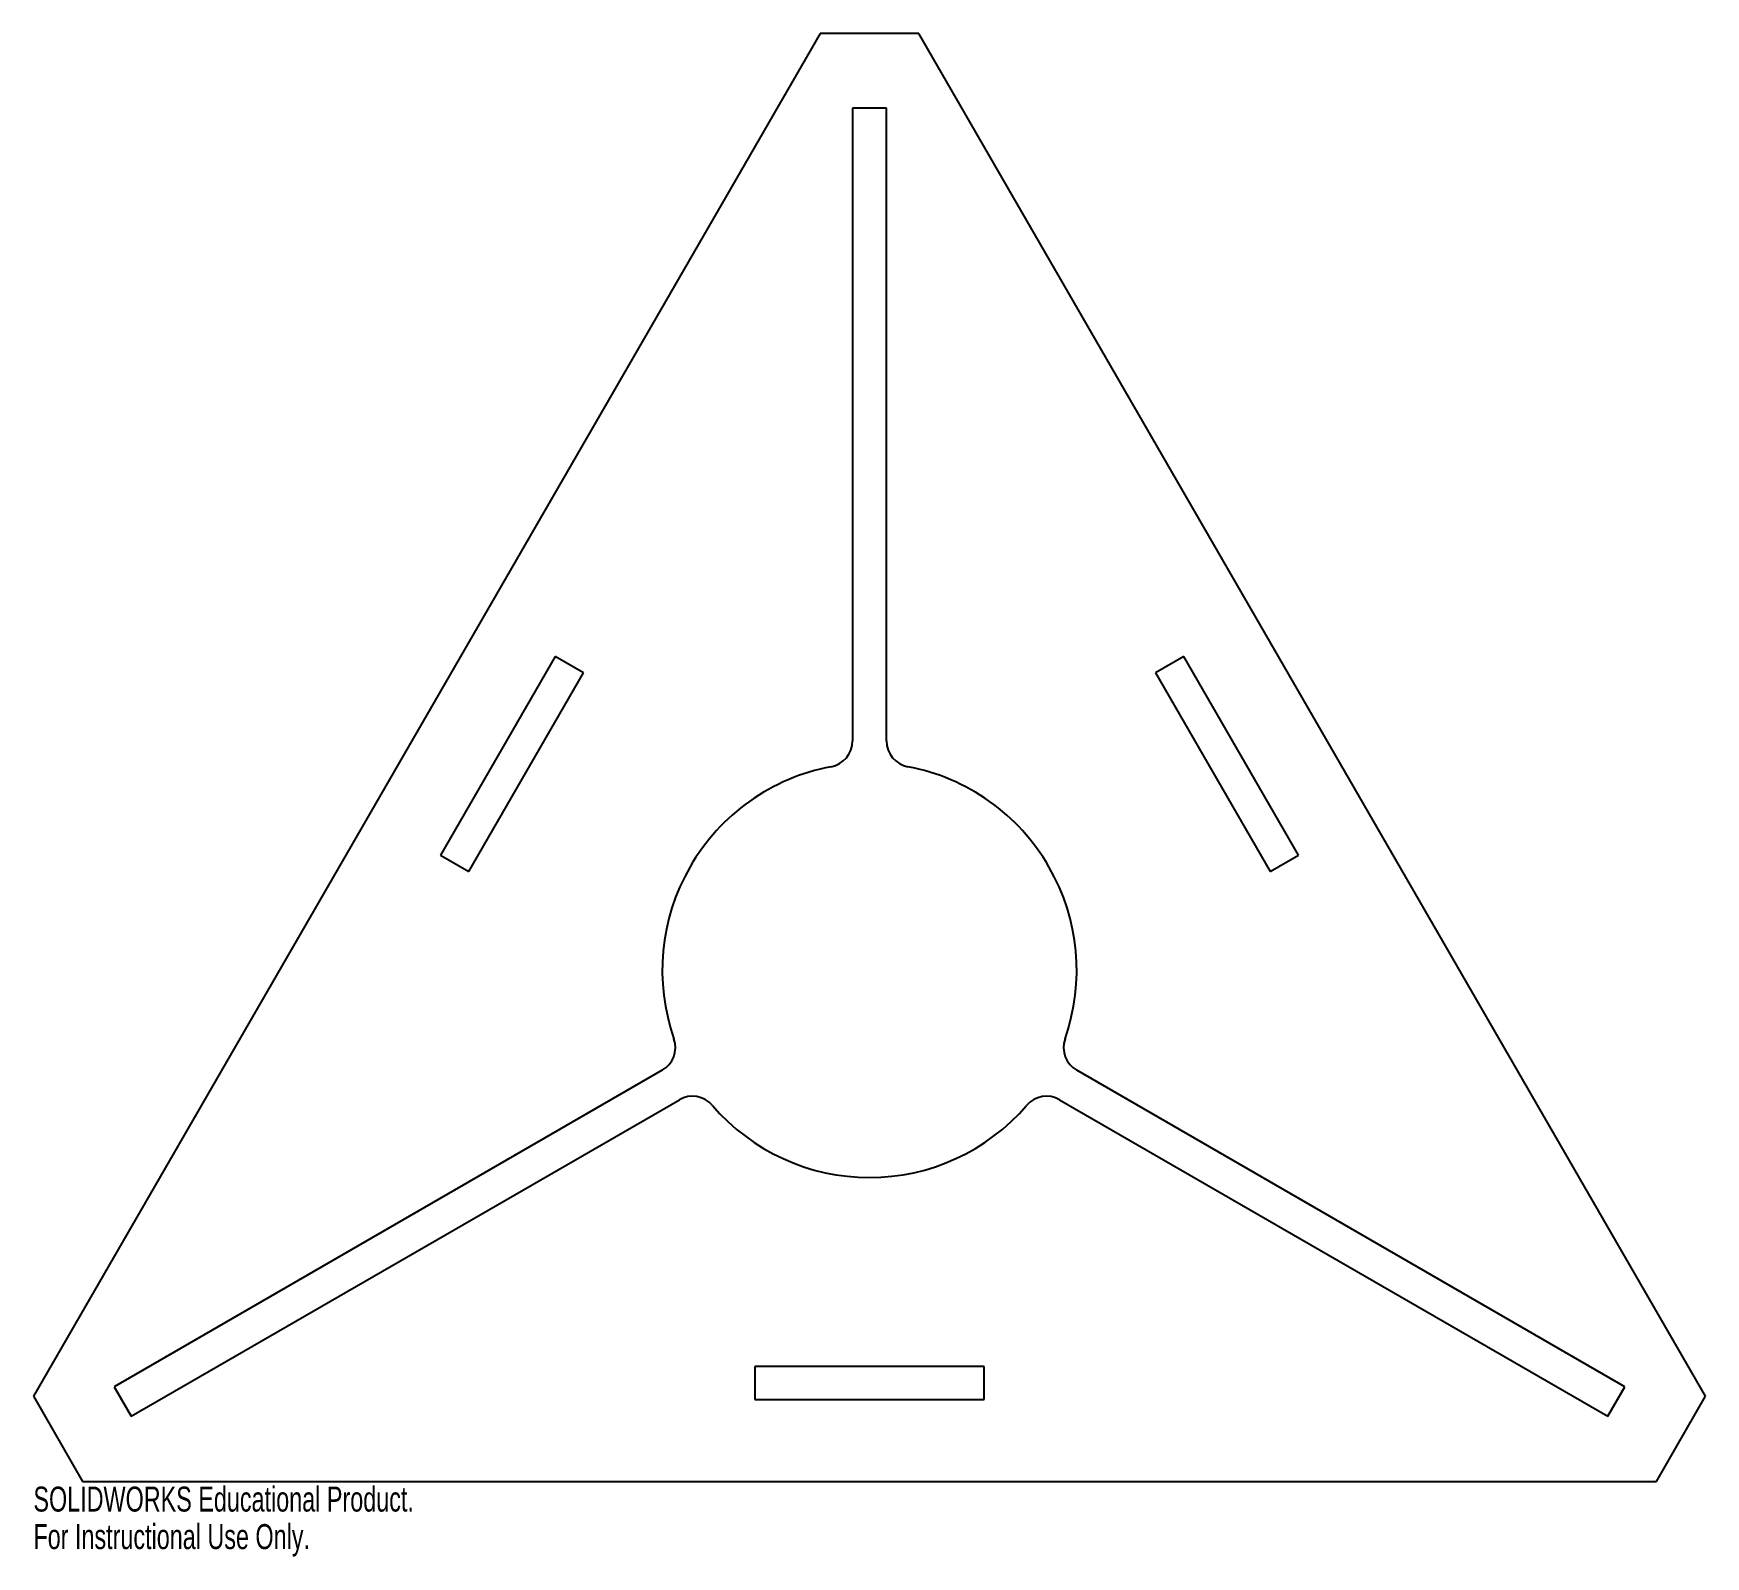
# Model space of a CAD drawing. Header units: inches. Extents: x -6.4 to 6.4, y -4.5 to 7.1.
import ezdxf

# ---------------------------------------------------------------- set-up
doc = ezdxf.new("R2010")
doc.units = ezdxf.units.IN
doc.header["$MEASUREMENT"] = 0
doc.styles.add('SLDTEXTSTYLE0', font='TXT', dxfattribs={"width": 0.7})

msp = doc.modelspace()

# ---------------------------------------------------------------- linework, layer by layer
at = {"color": 7, "linetype": 'Continuous', "lineweight": 25}
for p, q in [((-0.375, 7.145), (-6.375, -3.248)), ((0.375, 7.145), (-0.375, 7.145)), ((6.375, -3.248), (0.375, 7.145)), ((-0.13, 6.575), (-0.13, 1.749)), ((0.13, 6.575), (-0.13, 6.575)), ((0.13, 1.749), (0.13, 6.575)), ((-2.396, 2.394), (-3.271, 0.878)), ((-2.18, 2.269), (-2.396, 2.394)), ((2.396, 2.394), (2.18, 2.269)), ((3.271, 0.878), (2.396, 2.394)), ((-3.055, 0.753), (-2.18, 2.269)), ((2.18, 2.269), (3.055, 0.753)), ((-3.271, 0.878), (-3.055, 0.753)), ((3.055, 0.753), (3.271, 0.878)), ((-1.58, -0.762), (-5.759, -3.175)), ((5.759, -3.175), (1.58, -0.762)), ((-5.629, -3.4), (-1.45, -0.987)), ((1.45, -0.987), (5.629, -3.4)), ((0.875, -3.022), (-0.875, -3.022)), ((-0.875, -3.022), (-0.875, -3.272)), ((0.875, -3.272), (0.875, -3.022)), ((-5.759, -3.175), (-5.629, -3.4)), ((5.629, -3.4), (5.759, -3.175)), ((-6.375, -3.248), (-6, -3.897)), ((-0.875, -3.272), (0.875, -3.272)), ((6, -3.897), (6.375, -3.248)), ((-6, -3.897), (6, -3.897))]:
    msp.add_line(p, q, dxfattribs=at)
for centre, radius, start, end in [((-0.33, 1.749), 0.2, 280.6841, 0), ((0.33, 1.749), 0.2, 180, 259.3159), ((0, 0), 1.58, 100.6841, 199.3159), ((0, 0), 1.58, 340.6841, 79.3159), ((-1.68, -0.589), 0.2, 300, 19.3159), ((1.68, -0.589), 0.2, 160.6841, 240), ((-1.35, -1.16), 0.2, 40.6841, 120), ((1.35, -1.16), 0.2, 60, 139.3159), ((0, 0), 1.58, 220.6841, 319.3159)]:
    msp.add_arc(centre, radius, start, end, dxfattribs=at)

# ---------------------------------------------------------------- texts
at = {"color": 7, "linetype": 'Continuous', "char_height": 0.1903, "attachment_point": 1, "style": 'SLDTEXTSTYLE0'}
for s, insert in [('SOLIDWORKS Educational Product.', (-6.375, -3.937)), ('For Instructional Use Only.', (-6.375, -4.223))]:
    msp.add_mtext(s, dxfattribs=dict(at, insert=insert))

doc.saveas('drawing.dxf')
